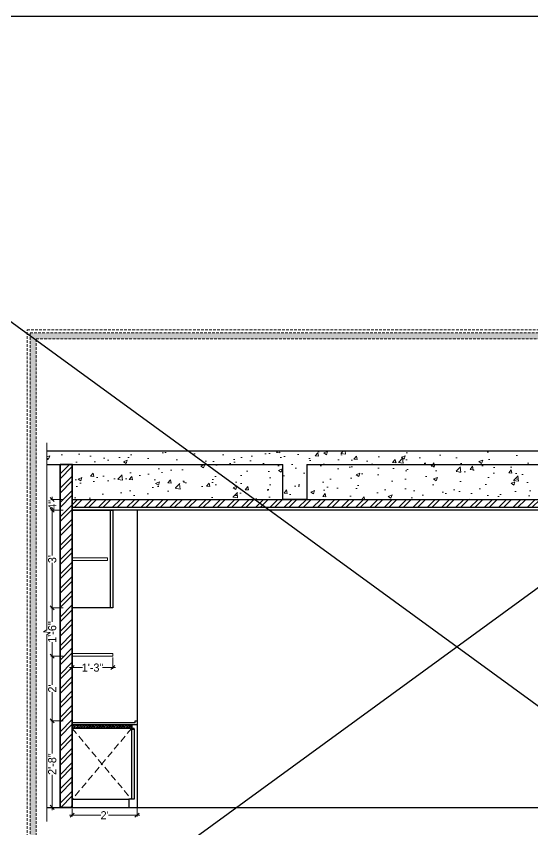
# Model space of a CAD drawing. Header units: millimetres. Extents: x 56222 to 3066687, y -650199 to -121287.
# Drawn here: x 141231.3 to 141422.8, y -184226.5 to -183925.3 of the extents above; entities that cross this region are included whole.
import ezdxf

# ---------------------------------------------------------------- set-up
doc = ezdxf.new("R2010")
doc.units = ezdxf.units.MM
doc.header["$MEASUREMENT"] = 0
doc.header["$PDMODE"] = 35
for name, pattern in [('DASHED', [0.75, 0.5, -0.25]), ('DASHED2', [0.375, 0.25, -0.125]), ('DASHEDX2', [1.5, 1, -0.5])]:
    doc.linetypes.add(name, pattern=pattern)
doc.layers.get('Defpoints').update_dxf_attribs({"color": 220})
doc.layers.add('AR HATCH-7', color=7, linetype='Continuous')
doc.layers.add('str coll', color=6, linetype='Continuous')
for name, color, linetype, lineweight in [('Dimension', 10, 'DASHEDX2', 20), ('FURNITURE', 32, 'Continuous', 9), ('furniture dimensions', 1, 'DASHED', 0), ('FURNITURE-1', 252, 'Continuous', 13), ('Labelling', 1, 'Continuous', 25), ('SECTION ( SLAB PLine )', 104, 'Continuous', 30), ('Text', 7, 'Continuous', 15), ('wall', 7, 'Continuous', 30), ('XX~SLAB ( BEAM )~ ( DIM )', 7, 'Continuous', 9)]:
    doc.layers.add(name, color=color, linetype=linetype, lineweight=lineweight)
doc.layers.add('hatch', color=250, linetype='Continuous', lineweight=9, transparency=0.5)
doc.styles.add('century g', font='GOTHIC.TTF')
doc.dimstyles.new('Archana', dxfattribs={"dimtxt": 2, "dimasz": 0.75, "dimexe": 0.5, "dimexo": 0.5, "dimgap": 0, "dimtad": 0, "dimzin": 0, "dimdsep": 46, "dimlunit": 4, "dimtxsty": 'century g', "dimblk": 'OBLIQUE', "dimcen": 0, "dimdle": 1, "dimclrd": 256, "dimclre": 256, "dimclrt": 256, "dimadec": 0, "dimazin": 0, "dimtfac": 1, "dimtofl": 0, "dimtmove": 1, "dimatfit": 3, "dimfxl": 1, "dimfxlon": 1, "dimtolj": 1, "dimtzin": 0, "dimlwd": -1, "dimlwe": -1, "dimarcsym": 0})
pattern_1 = [(50, (1908.492, 25.076), (14.34520365, -1.2550427), [1.5, -16.5]), (355, (1908.492, 25.076), (-2.7750267, 15.0438427), [1.2, -13.2]), (100.4514445, (1909.687, 24.972), (11.5701769, 13.7887998), [1.2748038, -14.0228422]), (46.1842, (1908.492, 29.076), (21.3448266, -3.3103856), [2.25, -24.75]), (96.635635, (1910.27, 28.8), (18.693239, 19.482372), [1.9122068, -21.0342752]), (351.184164, (1908.492, 29.076), (18.693239, 19.482372), [1.8, -19.8]), (21, (1910.492, 28.076), (11.93814104, -8.0523778), [1.5, -16.5]), (326, (1910.492, 28.076), (4.8663066, 14.5030009), [1.2, -13.2]), (71.451445, (1911.487, 27.405), (16.8044475, 6.45062306), [1.2748038, -14.0228422]), (37.5, (1908.492, 25.076), (0.24319711, 6.65787708), [0, -13.04, 0, -13.4, 0, -13.25]), (7.5, (1908.492, 25.076), (5.26139075, 7.88823424), [0, -7.64, 0, -12.74, 0, -5.05]), (327.5, (1904.032, 25.076), (10.67644872, -0.45109743), [0, -5, 0, -15.6, 0, -20.7]), (317.5, (1902.032, 25.076), (11.6637234, 2.00209965), [0, -6.5, 0, -10.36, 0, -14.7])]
pattern_2 = [(45, (1908.492, 25.076), (-2.65165043, 2.65165043), []), (45, (1910.2597, 25.076), (-2.65165043, 2.65165043), [])]

# ---------------------------------------------------------------- blocks, each defined once
blk = doc.blocks.new('_Oblique')
at = {"layer": 'wall', "color": 0, "lineweight": -2}
blk.add_line((-0.5, -0.5), (0.5, 0.5), dxfattribs=at)
blk = doc.blocks.new('*D418')
at = {"layer": 'Defpoints', "color": 0, "linetype": 'Continuous', "lineweight": 30, "transparency": 16777216}
for p in [(141244.64, -184186.24), (141273.96, -184186.24), (141252.07, -184218.24)]:
    blk.add_point(p, dxfattribs=at)
at = {"layer": 'furniture dimensions', "color": 5, "linetype": 'Continuous', "transparency": 16777216}
for p, q in [((141244.64, -184185.24), (141244.64, -184198.29)), ((141248.64, -184186.24), (141244.14, -184186.24)), ((141244.64, -184219.24), (141244.64, -184206.2))]:
    blk.add_line(p, q, dxfattribs=at)
at = {"layer": 'furniture dimensions', "color": 5, "linetype": 'ByBlock', "transparency": 16777216}
blk.add_line((141248.64, -184218.24), (141244.14, -184218.24), dxfattribs=at)
at = {"layer": 'furniture dimensions', "color": 5, "linetype": 'Continuous', "transparency": 16777216, "xscale": 1.5, "yscale": 1.5, "zscale": 1.5}
for p, rotation in [((141244.64, -184186.24), 90), ((141244.64, -184218.24), 270)]:
    blk.add_blockref('_Oblique', p, dxfattribs=dict(at, rotation=rotation))
at = {"layer": 'furniture dimensions', "linetype": 'Continuous', "lineweight": 0, "transparency": 16777216, "insert": (141244.64, -184202.24), "char_height": 3, "attachment_point": 5, "rotation": 90, "style": 'century g'}
blk.add_mtext('\\A1;2\'-8"', dxfattribs=at)
blk = doc.blocks.new('*D419')
at = {"layer": 'Defpoints', "color": 0, "linetype": 'Continuous', "lineweight": 30, "transparency": 16777216}
for p in [(141244.64, -184162.24), (141252.07, -184162.24), (141247.57, -184186.24)]:
    blk.add_point(p, dxfattribs=at)
at = {"layer": 'furniture dimensions', "color": 5, "linetype": 'Continuous', "transparency": 16777216}
for p, q in [((141244.64, -184161.24), (141244.64, -184172.86)), ((141248.64, -184162.24), (141244.14, -184162.24)), ((141244.64, -184187.24), (141244.64, -184175.62))]:
    blk.add_line(p, q, dxfattribs=at)
at = {"layer": 'furniture dimensions', "color": 5, "linetype": 'ByBlock', "transparency": 16777216}
blk.add_line((141247.07, -184186.24), (141244.14, -184186.24), dxfattribs=at)
at = {"layer": 'furniture dimensions', "color": 5, "linetype": 'Continuous', "transparency": 16777216, "xscale": 1.5, "yscale": 1.5, "zscale": 1.5}
for p, rotation in [((141244.64, -184162.24), 90), ((141244.64, -184186.24), 270)]:
    blk.add_blockref('_Oblique', p, dxfattribs=dict(at, rotation=rotation))
at = {"layer": 'furniture dimensions', "linetype": 'Continuous', "lineweight": 0, "transparency": 16777216, "insert": (141244.64, -184174.24), "char_height": 3, "attachment_point": 5, "rotation": 90, "style": 'century g'}
blk.add_mtext("\\A1;2'", dxfattribs=at)
blk = doc.blocks.new('*D420')
at = {"layer": 'Defpoints', "color": 0, "linetype": 'Continuous', "lineweight": 30, "transparency": 16777216}
for p in [(141244.64, -184144.37), (141252.07, -184144.37), (141252.07, -184162.24)]:
    blk.add_point(p, dxfattribs=at)
at = {"layer": 'furniture dimensions', "color": 5, "linetype": 'Continuous', "transparency": 16777216}
for p, q in [((141244.64, -184143.37), (141244.64, -184149.59)), ((141248.64, -184144.37), (141244.14, -184144.37)), ((141244.64, -184163.24), (141244.64, -184157.03))]:
    blk.add_line(p, q, dxfattribs=at)
at = {"layer": 'furniture dimensions', "color": 5, "linetype": 'ByBlock', "transparency": 16777216}
blk.add_line((141248.64, -184162.24), (141244.14, -184162.24), dxfattribs=at)
at = {"layer": 'furniture dimensions', "color": 5, "linetype": 'Continuous', "transparency": 16777216, "xscale": 1.5, "yscale": 1.5, "zscale": 1.5}
for p, rotation in [((141244.64, -184144.37), 90), ((141244.64, -184162.24), 270)]:
    blk.add_blockref('_Oblique', p, dxfattribs=dict(at, rotation=rotation))
at = {"layer": 'furniture dimensions', "linetype": 'Continuous', "lineweight": 0, "transparency": 16777216, "insert": (141244.64, -184153.31), "char_height": 3, "attachment_point": 5, "rotation": 90, "style": 'century g'}
blk.add_mtext('\\A1;1\'-6"', dxfattribs=at)
blk = doc.blocks.new('*D421')
at = {"layer": 'Defpoints', "color": 0, "linetype": 'Continuous', "lineweight": 30, "transparency": 16777216}
for p in [(141244.64, -184108.24), (141252.07, -184108.24), (141252.07, -184144.37)]:
    blk.add_point(p, dxfattribs=at)
at = {"layer": 'furniture dimensions', "color": 5, "linetype": 'Continuous', "transparency": 16777216}
for p, q in [((141244.64, -184107.24), (141244.64, -184124.94)), ((141248.64, -184108.24), (141244.14, -184108.24)), ((141244.64, -184145.37), (141244.64, -184127.67))]:
    blk.add_line(p, q, dxfattribs=at)
at = {"layer": 'furniture dimensions', "color": 5, "linetype": 'ByBlock', "transparency": 16777216}
blk.add_line((141248.64, -184144.37), (141244.14, -184144.37), dxfattribs=at)
at = {"layer": 'furniture dimensions', "color": 5, "linetype": 'Continuous', "transparency": 16777216, "xscale": 1.5, "yscale": 1.5, "zscale": 1.5}
for p, rotation in [((141244.64, -184108.24), 90), ((141244.64, -184144.37), 270)]:
    blk.add_blockref('_Oblique', p, dxfattribs=dict(at, rotation=rotation))
at = {"layer": 'furniture dimensions', "linetype": 'Continuous', "lineweight": 0, "transparency": 16777216, "insert": (141244.64, -184126.31), "char_height": 3, "attachment_point": 5, "rotation": 90, "style": 'century g'}
blk.add_mtext("\\A1;3'", dxfattribs=at)
blk = doc.blocks.new('*D422')
at = {"layer": 'Defpoints', "color": 0, "linetype": 'Continuous', "lineweight": 30, "transparency": 16777216}
for p in [(141244.64, -184104.24), (141252.07, -184104.24), (141252.07, -184108.24)]:
    blk.add_point(p, dxfattribs=at)
at = {"layer": 'furniture dimensions', "color": 5, "linetype": 'Continuous', "transparency": 16777216}
for p, q in [((141248.64, -184104.24), (141244.14, -184104.24)), ((141244.64, -184103.24), (141244.64, -184104.54)), ((141244.64, -184109.24), (141244.64, -184107.94))]:
    blk.add_line(p, q, dxfattribs=at)
at = {"layer": 'furniture dimensions', "color": 5, "linetype": 'ByBlock', "transparency": 16777216}
blk.add_line((141248.64, -184108.24), (141244.14, -184108.24), dxfattribs=at)
at = {"layer": 'furniture dimensions', "color": 5, "linetype": 'Continuous', "transparency": 16777216, "xscale": 1.5, "yscale": 1.5, "zscale": 1.5}
for p, rotation in [((141244.64, -184104.24), 90), ((141244.64, -184108.24), 270)]:
    blk.add_blockref('_Oblique', p, dxfattribs=dict(at, rotation=rotation))
at = {"layer": 'furniture dimensions', "linetype": 'Continuous', "lineweight": 0, "transparency": 16777216, "insert": (141244.64, -184106.24), "char_height": 3, "attachment_point": 5, "rotation": 90, "style": 'century g'}
blk.add_mtext('\\A1;4"', dxfattribs=at)
blk = doc.blocks.new('*D423')
at = {"layer": 'Defpoints', "color": 0, "linetype": 'Continuous', "lineweight": 30, "transparency": 16777216}
for p in [(141276.07, -184215.24), (141252.07, -184218.24), (141276.07, -184221.16)]:
    blk.add_point(p, dxfattribs=at)
at = {"layer": 'furniture dimensions', "color": 5, "linetype": 'ByBlock', "transparency": 16777216}
blk.add_line((141252.07, -184218.74), (141252.07, -184221.66), dxfattribs=at)
at = {"layer": 'furniture dimensions', "color": 5, "linetype": 'Continuous', "transparency": 16777216}
for p, q in [((141276.07, -184217.16), (141276.07, -184221.66)), ((141251.07, -184221.16), (141262.7, -184221.16)), ((141277.07, -184221.16), (141265.45, -184221.16))]:
    blk.add_line(p, q, dxfattribs=at)
at = {"layer": 'furniture dimensions', "color": 5, "linetype": 'Continuous', "transparency": 16777216, "xscale": 1.5, "yscale": 1.5, "zscale": 1.5, "rotation": 180}
blk.add_blockref('_Oblique', (141252.07, -184221.16), dxfattribs=at)
at = {"layer": 'furniture dimensions', "color": 5, "linetype": 'Continuous', "transparency": 16777216, "xscale": 1.5, "yscale": 1.5, "zscale": 1.5}
blk.add_blockref('_Oblique', (141276.07, -184221.16), dxfattribs=at)
at = {"layer": 'furniture dimensions', "linetype": 'Continuous', "lineweight": 0, "transparency": 16777216, "insert": (141264.07, -184221.16), "char_height": 3, "attachment_point": 5, "style": 'century g'}
blk.add_mtext("\\A1;2'", dxfattribs=at)
blk = doc.blocks.new('*D424')
at = {"layer": 'Defpoints', "color": 0, "linetype": 'Continuous', "lineweight": 30, "transparency": 16777216}
for p in [(141252.07, -184162.24), (141267.07, -184162.24), (141267.07, -184166.5)]:
    blk.add_point(p, dxfattribs=at)
at = {"layer": 'furniture dimensions', "color": 5, "linetype": 'ByBlock', "transparency": 16777216}
blk.add_line((141252.07, -184162.74), (141252.07, -184167), dxfattribs=at)
at = {"layer": 'furniture dimensions', "color": 5, "linetype": 'Continuous', "transparency": 16777216}
for p, q in [((141267.07, -184162.74), (141267.07, -184167)), ((141251.07, -184166.5), (141255.85, -184166.5)), ((141268.07, -184166.5), (141263.29, -184166.5))]:
    blk.add_line(p, q, dxfattribs=at)
at = {"layer": 'furniture dimensions', "color": 5, "linetype": 'Continuous', "transparency": 16777216, "xscale": 1.5, "yscale": 1.5, "zscale": 1.5, "rotation": 180}
blk.add_blockref('_Oblique', (141252.07, -184166.5), dxfattribs=at)
at = {"layer": 'furniture dimensions', "color": 5, "linetype": 'Continuous', "transparency": 16777216, "xscale": 1.5, "yscale": 1.5, "zscale": 1.5}
blk.add_blockref('_Oblique', (141267.07, -184166.5), dxfattribs=at)
at = {"layer": 'furniture dimensions', "linetype": 'Continuous', "lineweight": 0, "transparency": 16777216, "insert": (141259.57, -184166.5), "char_height": 3, "attachment_point": 5, "style": 'century g'}
blk.add_mtext('\\A1;1\'-3"', dxfattribs=at)

msp = doc.modelspace()

# ---------------------------------------------------------------- hatches: boundary and pattern name
at = {"layer": 'AR HATCH-7', "lineweight": 18, "true_color": 0x939598, "transparency": 33554687}
h = msp.add_hatch(dxfattribs=at)
h.set_pattern_fill('ANSI32', color=252, scale=10)
h.set_pattern_definition(pattern_2)
h.paths.add_polyline_path([(141252.073, -184091.242), (141247.573, -184091.242), (141247.573, -184218.242), (141252.073, -184218.242), (141252.073, -184186.242)])
at = {"layer": 'Dimension', "true_color": 0xd39e00}
h = msp.add_hatch(color=42, dxfattribs=at)
h.paths.add_polyline_path([(141236.46, -184268.603), (141557.635, -184268.603), (141557.635, -184042.536), (141236.46, -184042.536)])
h.paths.add_polyline_path([(141238.714, -184266.349), (141555.38, -184266.349), (141555.38, -184044.79), (141238.714, -184044.79)], flags=16)
at = {"layer": 'FURNITURE-1', "lineweight": 18, "true_color": 0xc7c8ca}
h = msp.add_hatch(dxfattribs=at)
h.set_pattern_fill('AR-CONC', color=9, scale=2)
h.set_pattern_definition(pattern_1)
h.paths.add_polyline_path([(141500.602, -184086.242), (141242.694, -184086.242), (141242.694, -184091.242), (141330.073, -184091.242), (141330.073, -184104.242), (141339.073, -184104.242), (141339.073, -184091.242), (141500.602, -184091.242)])
h = msp.add_hatch(dxfattribs=at)
h.set_pattern_fill('AR-CONC', color=9, scale=2)
h.set_pattern_definition(pattern_1)
h.paths.add_polyline_path([(141484.073, -184091.242), (141339.073, -184091.242), (141339.073, -184104.242), (141484.073, -184104.242)])
h.paths.add_polyline_path([(141330.073, -184091.242), (141252.073, -184091.242), (141252.073, -184104.242), (141330.073, -184104.242)])
at = {"layer": 'FURNITURE-1', "lineweight": 18, "transparency": 33554572}
h = msp.add_hatch(dxfattribs=at)
h.set_pattern_fill('ANSI32', color=6, scale=10)
h.set_pattern_definition(pattern_2)
h.paths.add_polyline_path([(141484.073, -184104.242), (141252.073, -184104.242), (141252.073, -184107.242), (141484.073, -184107.242)])
at = {"layer": 'hatch', "transparency": 33554651}
h = msp.add_hatch(dxfattribs=at)
h.set_pattern_fill('ANSI33', color=256, scale=3.493167, angle=90, style=0)
h.set_pattern_definition([(135, (-5354047.3076, 4412200.2849), (-0.61751058278, -0.61751058278), []), (135, (-5354047.3076, 4412200.9024), (-0.61751058278, -0.61751058278), [0.43664592054, -0.21832296027])])
h.paths.add_polyline_path([(141252.073, -184189.026), (141252.073, -184187.742), (141274.123, -184187.748), (141274.123, -184189.032)])

# ---------------------------------------------------------------- linework, layer by layer
at = {"layer": 'Dimension', "color": 42, "true_color": 0xd39e00}
for points in [[(141235.333, -184041.409), (141558.762, -184041.409), (141558.762, -184269.73), (141235.333, -184269.73)], [(141236.46, -184042.536), (141557.635, -184042.536), (141557.635, -184268.603), (141236.46, -184268.603)], [(141238.714, -184044.79), (141555.38, -184044.79), (141555.38, -184266.349), (141238.714, -184266.349)]]:
    msp.add_lwpolyline(points, close=True, dxfattribs=at)
at = {"layer": 'FURNITURE', "lineweight": 30, "ltscale": 0.4}
for p, q in [((141266.073, -184108.242), (141266.073, -184144.371)), ((141275.352, -184186.993), (141252.073, -184186.982)), ((141276.074, -184187.742), (141252.073, -184187.742)), ((141275.452, -184186.242), (141275.975, -184186.242)), ((141276.074, -184186.339), (141276.074, -184187.742))]:
    msp.add_line(p, q, dxfattribs=at)
at = {"layer": 'FURNITURE', "lineweight": 0}
for p, q in [((141252.073, -184218.242), (141252.073, -184186.242)), ((141275.352, -184186.992), (141252.073, -184186.992)), ((141276.074, -184186.992), (141276.074, -184186.992)), ((141274.123, -184189.029), (141253.073, -184189.029)), ((141276.073, -184218.242), (141252.073, -184218.242))]:
    msp.add_line(p, q, dxfattribs=at)
at = {"layer": 'FURNITURE', "lineweight": 30}
for p, q in [((141275.352, -184186.992), (141252.073, -184186.992)), ((141252.073, -184187.742), (141274.323, -184187.742)), ((141276.074, -184186.992), (141276.074, -184186.992)), ((141274.123, -184189.029), (141252.073, -184189.029)), ((141274.073, -184189.029), (141274.073, -184215.242)), ((141275.074, -184189.142), (141275.073, -184215.242)), ((141252.073, -184215.242), (141273.073, -184215.242)), ((141275.073, -184215.242), (141273.073, -184215.242)), ((141273.073, -184215.242), (141273.073, -184218.242))]:
    msp.add_line(p, q, dxfattribs=at)
at = {"layer": 'FURNITURE', "lineweight": 30, "ltscale": 0.4}
msp.add_lwpolyline([(141252.073, -184108.242), (141267.073, -184108.242), (141267.073, -184144.371), (141252.073, -184144.371)], close=True, dxfattribs=at)
at = {"layer": 'FURNITURE', "lineweight": 0}
for points in [[(141252.073, -184125.806), (141265.073, -184125.806), (141265.073, -184126.806), (141252.073, -184126.806)], [(141252.073, -184161.242), (141267.073, -184161.242), (141267.073, -184162.242), (141252.073, -184162.242)]]:
    msp.add_lwpolyline(points, close=True, dxfattribs=at)
at = {"layer": 'FURNITURE', "lineweight": 30, "ltscale": 0.4}
msp.add_lwpolyline([(141275.074, -184189.042), (141274.523, -184189.042, -0.4142136), (141274.323, -184188.842), (141274.323, -184187.742), (141274.123, -184187.742), (141274.123, -184189.042, 0.4142136), (141274.323, -184189.242), (141275.074, -184189.242)], format="xyb", close=True, dxfattribs=at)
msp.add_lwpolyline([(141275.352, -184186.992), (141275.352, -184186.342, -0.4142136), (141275.452, -184186.242), (141275.974, -184186.242, -0.4142136), (141276.074, -184186.342), (141276.074, -184187.742), (141275.352, -184187.742)], format="xyb", dxfattribs=at)
at = {"layer": 'hatch', "lineweight": 35, "transparency": 33554687}
msp.add_lwpolyline([(141247.573, -184091.242), (141252.073, -184091.242), (141252.073, -184218.242), (141247.573, -184218.242)], close=True, dxfattribs=at)
at = {"layer": 'Labelling', "color": 251, "linetype": 'DASHED2', "lineweight": 0, "ltscale": 10, "true_color": 0x636466}
for p, q in [((141252.073, -184189.029), (141274.073, -184215.242)), ((141274.073, -184189.029), (141252.073, -184215.242))]:
    msp.add_line(p, q, dxfattribs=at)
at = {"layer": 'SECTION ( SLAB PLine )', "color": 1}
for p, q in [((141242.694, -184086.242), (141500.602, -184086.242)), ((141242.8, -184091.242), (141330.073, -184091.242)), ((141339.073, -184091.242), (141500.602, -184091.242)), ((141252.073, -184104.242), (141484.073, -184104.242)), ((141242.694, -184218.242), (141500.602, -184218.242))]:
    msp.add_line(p, q, dxfattribs=at)
msp.add_lwpolyline([(141339.073, -184091.242), (141339.073, -184104.242), (141330.073, -184104.242), (141330.073, -184091.242)], dxfattribs=at)
at = {"layer": 'str coll', "lineweight": 30}
for p, q in [((141484.073, -184107.242), (141252.073, -184107.242)), ((141484.073, -184108.242), (141252.073, -184108.242))]:
    msp.add_line(p, q, dxfattribs=at)
at = {"layer": 'Text', "color": 251, "linetype": 'Continuous', "lineweight": 0, "true_color": 0x636466}
msp.add_lwpolyline([(141242.694, -184083.295), (141242.694, -184152.48), (141241.433, -184153.261), (141243.867, -184153.511), (141242.694, -184154.348), (141242.694, -184223.477)], dxfattribs=at)
at = {"layer": 'XX~SLAB ( BEAM )~ ( DIM )', "color": 242, "lineweight": 30, "true_color": 0xcd2027}
for p, q in [((141573.328, -184028.66), (141216.006, -184288.947)), ((141216.006, -184028.66), (141573.328, -184288.947))]:
    msp.add_line(p, q, dxfattribs=at)
at = {"layer": 'XX~SLAB ( BEAM )~ ( DIM )', "lineweight": 25}
msp.add_line((141276.074, -184108.242), (141276.074, -184218.242), dxfattribs=at)
at = {"layer": 'XX~SLAB ( BEAM )~ ( DIM )', "color": 3, "lineweight": 30}
msp.add_lwpolyline([(140009.652, -183925.293), (141614.254, -183925.293), (141614.254, -184419.194), (140009.652, -184419.194)], close=True, dxfattribs=at)

# ---------------------------------------------------------------- dimensions: what is measured, and where the dimension line sits
at = {"layer": 'furniture dimensions', "color": 5, "linetype": 'Continuous', "lineweight": 0}
for base, p1, p2, picture, middle in [((141244.635, -184104.242), (141252.073, -184108.242), (141252.073, -184104.242), '*D422', (141244.635, -184106.242)), ((141244.635, -184108.242), (141252.073, -184144.371), (141252.073, -184108.242), '*D421', (141244.635, -184126.306)), ((141244.635, -184144.371), (141252.073, -184162.242), (141252.073, -184144.371), '*D420', (141244.635, -184153.306)), ((141244.635, -184162.242), (141247.573, -184186.242), (141252.073, -184162.242), '*D419', (141244.635, -184174.242)), ((141244.635, -184186.242), (141252.073, -184218.242), (141273.962, -184186.242), '*D418', (141244.635, -184202.242))]:
    dim = msp.add_linear_dim(base=base, p1=p1, p2=p2, angle=90, dimstyle='Archana', override={"dimtxt": 3, "dimasz": 1.5, "dimdec": 0, "dimclrd": 5, "dimclre": 5, "dimfxl": 4}, dxfattribs=at)
    dim.commit()
    dim.dimension.update_dxf_attribs({"geometry": picture, "text_midpoint": middle})
for base, p1, p2, picture, middle in [((141267.073, -184166.502), (141252.073, -184162.242), (141267.073, -184162.242), '*D424', (141259.573, -184166.502)), ((141276.073, -184221.165), (141252.073, -184218.242), (141276.073, -184215.242), '*D423', (141264.073, -184221.165))]:
    dim = msp.add_linear_dim(base=base, p1=p1, p2=p2, dimstyle='Archana', override={"dimtxt": 3, "dimasz": 1.5, "dimdec": 0, "dimclrd": 5, "dimclre": 5, "dimfxl": 4}, dxfattribs=at)
    dim.commit()
    dim.dimension.update_dxf_attribs({"geometry": picture, "text_midpoint": middle})

doc.saveas('drawing.dxf')
